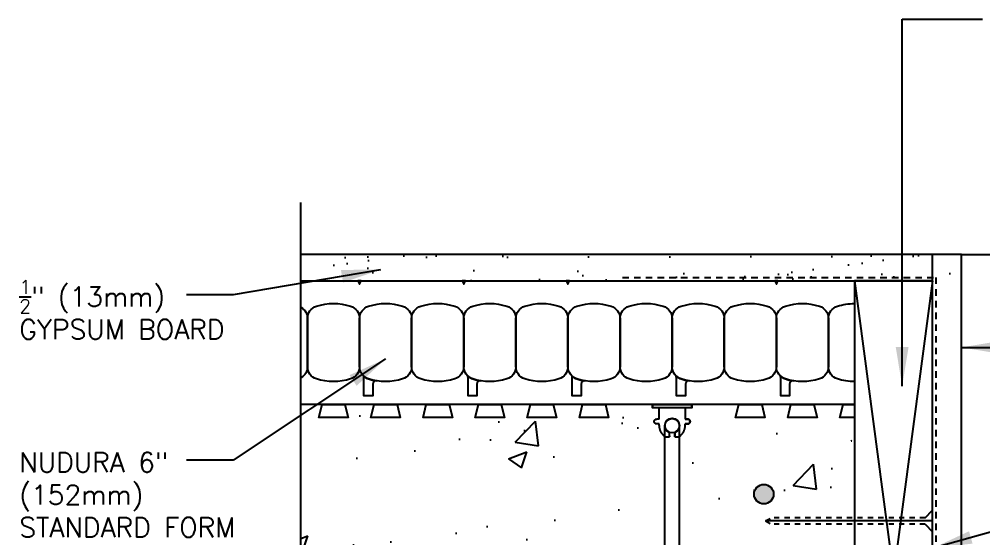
# Model space of a CAD drawing. Header units: inches. Extents: x 2883.8 to 2914.4, y 405.8 to 450.2.
# Drawn here: x 2884.03 to 2902.54, y 440.05 to 450.02 of the extents above; entities that cross this region are included whole.
import ezdxf

# ---------------------------------------------------------------- set-up
doc = ezdxf.new("R2010")
doc.units = ezdxf.units.IN
doc.header["$LTSCALE"] = 0.5
doc.header["$MEASUREMENT"] = 0
doc.linetypes.add('DASHED2', pattern=[0.375, 0.25, -0.125])
doc.linetypes.add('HIDDEN2', pattern=[0.1875, 0.125, -0.0625])
doc.layers.get('0').update_dxf_attribs({"linetype": 'CONTINUOUS'})
for name, color, linetype in [('HATCH', 12, 'CONTINUOUS'), ('LINE18', 9, 'CONTINUOUS'), ('line25', 2, 'CONTINUOUS'), ('LINE50', 5, 'CONTINUOUS'), ('LINE65', 3, 'CONTINUOUS'), ('LINE9', 9, 'CONTINUOUS'), ('TEXT', 4, 'CONTINUOUS')]:
    doc.layers.add(name, color=color, linetype=linetype)
doc.styles.add('DIM', font='romans.shx', dxfattribs={"width": 0.7})
doc.styles.get("Standard").update_dxf_attribs({"font": 'romans.shx'})
doc.dimstyles.new('ext_12', dxfattribs={"dimscale": 12, "dimtxt": 0.09375, "dimasz": 0.09375, "dimexe": 0.09375, "dimexo": 0.0625, "dimgap": 0.0625, "dimtad": 1, "dimdec": 1, "dimzin": 3, "dimdsep": 46, "dimlunit": 4, "dimtxsty": 'DIM', "dimcen": 0.09, "dimdle": 0.09375, "dimclrt": 4, "dimadec": 0, "dimazin": 0, "dimtfac": 1, "dimtdec": 1, "dimtmove": 2, "dimatfit": 3, "dimfxl": 0, "dimfrac": 2, "dimtolj": 1, "dimtzin": 0, "dimarcsym": 0})

# ---------------------------------------------------------------- blocks, each defined once
blk = doc.blocks.new('WEB_6_CENTRE_TOP')
for p, q in [((5.688, 0.141), (0, 0.141)), ((5.688, -0.141), (0, -0.141))]:
    blk.add_line(p, q)
for centre in [(0, 0), (5.688, 0)]:
    blk.add_circle(centre, 0.141)
blk = doc.blocks.new('Connector')
blk.add_point((0.271, 0))
at = {"layer": 'LINE9'}
for p, q in [((0, 0.375), (0, -0.375)), ((0.062, -0.375), (0.062, 0.375)), ((0.281, 0.25), (0.062, 0.25))]:
    blk.add_line(p, q, dxfattribs=at)
for points, weights in [([(0.007, 0.375), (0.004, 0.375), (0, 0.375)], [1, 0.972587069138, 0.950305488115]), ([(0.327, 0.343), (0.308, 0.343), (0.281, 0.317), (0.281, 0.297)], [1, 0.85355339, 0.85355339, 1]), ([(0.328, 0.343), (0.327, 0.343), (0.327, 0.343)], [1, 0.70710678, 1]), ([(0.375, 0.297), (0.375, 0.317), (0.348, 0.343), (0.329, 0.343)], [1, 0.85355339, 0.85355339, 1]), ([(0.406, 0.25), (0.546, 0.25), (0.619, 0.131)], [0.958404415409, 0.794674173519, 0.864651571113]), ([(0.619, 0.052), (0.612, 0.049), (0.604, 0.049)], [0.83615024178, 0.892081430621, 1]), ([(0.619, -0.131), (0.546, -0.25), (0.406, -0.25)], [0.864651574428, 0.794674169686, 0.958404415195]), ([(0.604, -0.049), (0.612, -0.049), (0.619, -0.052)], [1, 0.89208144177, 0.836150253337]), ([(0.281, -0.297), (0.281, -0.317), (0.308, -0.343), (0.327, -0.343)], [1, 0.85355339, 0.85355339, 1]), ([(0.327, -0.343), (0.281, -0.343), (0.281, -0.297)], [1, 0.70710678, 1]), ([(0.329, -0.343), (0.348, -0.343), (0.375, -0.317), (0.375, -0.297)], [1, 0.85355339, 0.85355339, 1]), ([(0.375, -0.297), (0.375, -0.343), (0.329, -0.343)], [1, 0.70710678, 1]), ([(0, -0.375), (0.004, -0.375), (0.007, -0.375)], [0.950305488115, 0.972587069138, 1])]:
    blk.add_rational_spline(points, weights, degree=2, dxfattribs=at)
for points, degree in [([(0, 0.375), (0.002, 0.375), (0.005, 0.375), (0.007, 0.375)], 3), ([(0.007, 0.375), (0.021, 0.375), (0.051, 0.375), (0.062, 0.375), (0.062, 0.375)], 3), ([(0.281, 0.25), (0.281, 0.297)], 1), ([(0.327, 0.343), (0.327, 0.343), (0.328, 0.343), (0.328, 0.343)], 3), ([(0.328, 0.343), (0.329, 0.343), (0.329, 0.343), (0.329, 0.343)], 3), ([(0.375, 0.25), (0.375, 0.297)], 1), ([(0.406, 0.25), (0.375, 0.25)], 1), ([(0.604, 0.049), (0.532, 0.049)], 1), ([(0.604, 0.049), (0.609, 0.049), (0.614, 0.05), (0.619, 0.052)], 3), ([(0.619, 0.131), (0.619, 0.052)], 1), ([(0.532, -0.049), (0.604, -0.049)], 1), ([(0.604, -0.049), (0.58, -0.049), (0.556, -0.049), (0.532, -0.049)], 3), ([(0.619, -0.052), (0.614, -0.05), (0.609, -0.049), (0.604, -0.049)], 3), ([(0.619, -0.052), (0.619, -0.131)], 1), ([(0.062, -0.25), (0.281, -0.25)], 1), ([(0.281, -0.297), (0.281, -0.25)], 1), ([(0.281, -0.25), (0.281, -0.297)], 1), ([(0.328, -0.343), (0.328, -0.343), (0.327, -0.343), (0.327, -0.343)], 3), ([(0.329, -0.343), (0.329, -0.343), (0.329, -0.343), (0.328, -0.343)], 3), ([(0.375, -0.25), (0.375, -0.297)], 1), ([(0.375, -0.297), (0.375, -0.25)], 1), ([(0.406, -0.25), (0.375, -0.25)], 1), ([(0.007, -0.375), (0.005, -0.375), (0.002, -0.375), (0, -0.375)], 3), ([(0.062, -0.375), (0.062, -0.375), (0.051, -0.375), (0.021, -0.375), (0.007, -0.375)], 3)]:
    blk.add_open_spline(points, degree=degree, dxfattribs=at)
for points, weights, knots in [([(0.062, 0.375), (0.062, 0.375), (0.046, 0.375), (0.03, 0.375), (0.007, 0.375)], [0.868718858569, 0.861102746415, 1, 0.861102734288, 0.868718859898], [0, 0, 0, 0.5, 0.5, 1, 1, 1]), ([(0.532, 0.049), (0.472, 0.203), (0.333, 0.113), (0.157, 0), (0.333, -0.113), (0.472, -0.203), (0.532, -0.049)], [0.899508922286, 0.599718215298, 1, 0.54226024, 1, 0.599718224335, 0.899508908749], [0, 0, 0, 0.318112, 0.318112, 0.681888, 0.681888, 1, 1, 1]), ([(0.007, -0.375), (0.03, -0.375), (0.046, -0.375), (0.062, -0.375), (0.062, -0.375)], [0.868718859319, 0.861102739573, 1, 0.861102742958, 0.868718858948], [0, 0, 0, 0.5, 0.5, 1, 1, 1])]:
    blk.add_rational_spline(points, weights, degree=2, knots=knots, dxfattribs=at)
for points in [[(0.406, 0.25), (0.406, 0.25), (0.406, 0.25), (0.406, 0.25), (0.406, 0.25), (0.406, 0.25), (0.406, 0.25)], [(0.406, 0.25), (0.406, 0.25), (0.406, 0.25), (0.406, 0.25), (0.406, 0.25), (0.406, 0.25), (0.406, 0.25)], [(0.406, 0.25), (0.406, 0.25), (0.406, 0.25), (0.406, 0.25), (0.406, 0.25), (0.406, 0.25), (0.406, 0.25)], [(0.406, 0.25), (0.406, 0.25), (0.406, 0.25), (0.406, 0.25), (0.406, 0.25), (0.406, 0.25), (0.406, 0.25)], [(0.406, 0.25), (0.406, 0.25), (0.406, 0.25), (0.406, 0.25), (0.406, 0.25), (0.406, 0.25), (0.406, 0.25)], [(0.406, 0.25), (0.406, 0.25), (0.406, 0.25), (0.406, 0.25), (0.406, 0.25), (0.406, 0.25), (0.406, 0.25)], [(0.406, 0.25), (0.406, 0.25), (0.406, 0.25), (0.406, 0.25), (0.406, 0.25), (0.406, 0.25), (0.406, 0.25)], [(0.406, 0.25), (0.406, 0.25), (0.406, 0.25), (0.406, 0.25), (0.406, 0.25), (0.406, 0.25), (0.406, 0.25)], [(0.406, 0.25), (0.406, 0.25), (0.406, 0.25), (0.406, 0.25), (0.406, 0.25), (0.406, 0.25), (0.406, 0.25)], [(0.406, 0.25), (0.406, 0.25), (0.406, 0.25), (0.406, 0.25), (0.406, 0.25), (0.406, 0.25), (0.406, 0.25)], [(0.406, 0.25), (0.406, 0.25), (0.406, 0.25), (0.406, 0.25), (0.406, 0.25), (0.406, 0.25), (0.406, 0.25)], [(0.406, 0.25), (0.406, 0.25), (0.406, 0.25), (0.406, 0.25), (0.406, 0.25), (0.406, 0.25), (0.406, 0.25)], [(0.406, 0.25), (0.406, 0.25), (0.406, 0.25), (0.406, 0.25), (0.406, 0.25), (0.406, 0.25), (0.406, 0.25)], [(0.406, 0.25), (0.406, 0.25), (0.406, 0.25), (0.406, 0.25), (0.406, 0.25), (0.406, 0.25), (0.406, 0.25)], [(0.406, 0.25), (0.406, 0.25), (0.406, 0.25), (0.406, 0.25), (0.406, 0.25), (0.406, 0.25), (0.406, 0.25)], [(0.406, 0.25), (0.406, 0.25), (0.406, 0.25), (0.406, 0.25), (0.406, 0.25), (0.406, 0.25), (0.406, 0.25)], [(0.406, 0.25), (0.406, 0.25), (0.406, 0.25), (0.406, 0.25), (0.406, 0.25), (0.406, 0.25), (0.406, 0.25)], [(0.406, 0.25), (0.406, 0.25), (0.406, 0.25), (0.406, 0.25), (0.406, 0.25), (0.406, 0.25), (0.406, 0.25)], [(0.406, 0.25), (0.406, 0.25), (0.406, 0.25), (0.406, 0.25), (0.406, 0.25), (0.406, 0.25), (0.406, 0.25)], [(0.406, 0.25), (0.406, 0.25), (0.406, 0.25), (0.406, 0.25), (0.406, 0.25), (0.406, 0.25), (0.406, 0.25)], [(0.406, 0.25), (0.406, 0.25), (0.406, 0.25), (0.406, 0.25), (0.406, 0.25), (0.406, 0.25), (0.406, 0.25)], [(0.406, 0.25), (0.406, 0.25), (0.406, 0.25), (0.406, 0.25), (0.406, 0.25), (0.406, 0.25), (0.406, 0.25)], [(0.406, 0.25), (0.406, 0.25), (0.406, 0.25), (0.406, 0.25), (0.406, 0.25), (0.406, 0.25), (0.406, 0.25)], [(0.406, 0.25), (0.406, 0.25), (0.406, 0.25), (0.406, 0.25), (0.406, 0.25), (0.406, 0.25), (0.406, 0.25)], [(0.532, 0.049), (0.532, 0.049), (0.532, 0.049), (0.532, 0.049), (0.532, 0.049), (0.532, 0.049), (0.532, 0.049)], [(0.532, 0.049), (0.532, 0.049), (0.532, 0.049), (0.532, 0.049), (0.532, 0.049), (0.532, 0.049), (0.532, 0.049)], [(0.532, 0.049), (0.532, 0.049), (0.532, 0.049), (0.532, 0.049), (0.532, 0.049), (0.532, 0.049), (0.532, 0.049)], [(0.532, 0.049), (0.532, 0.049), (0.532, 0.049), (0.532, 0.049), (0.532, 0.049), (0.532, 0.049), (0.532, 0.049)], [(0.532, 0.049), (0.532, 0.049), (0.532, 0.049), (0.532, 0.049), (0.532, 0.049), (0.532, 0.049), (0.532, 0.049)], [(0.532, 0.049), (0.532, 0.049), (0.532, 0.049), (0.532, 0.049), (0.532, 0.049), (0.532, 0.049), (0.532, 0.049)], [(0.532, 0.049), (0.532, 0.049), (0.532, 0.049), (0.532, 0.049), (0.532, 0.049), (0.532, 0.049), (0.532, 0.049)], [(0.532, 0.049), (0.532, 0.049), (0.532, 0.049), (0.532, 0.049), (0.532, 0.049), (0.532, 0.049), (0.532, 0.049)], [(0.532, 0.049), (0.532, 0.049), (0.532, 0.049), (0.532, 0.049), (0.532, 0.049), (0.532, 0.049), (0.532, 0.049)], [(0.532, 0.049), (0.532, 0.049), (0.532, 0.049), (0.532, 0.049), (0.532, 0.049), (0.532, 0.049), (0.532, 0.049)], [(0.604, 0.049), (0.604, 0.049), (0.604, 0.049), (0.604, 0.049), (0.604, 0.049), (0.604, 0.049), (0.604, 0.049)], [(0.604, 0.049), (0.604, 0.049), (0.604, 0.049), (0.604, 0.049), (0.604, 0.049), (0.604, 0.049), (0.604, 0.049)], [(0.604, 0.049), (0.604, 0.049), (0.604, 0.049), (0.604, 0.049), (0.604, 0.049), (0.604, 0.049), (0.604, 0.049)], [(0.604, 0.049), (0.604, 0.049), (0.604, 0.049), (0.604, 0.049), (0.604, 0.049), (0.604, 0.049), (0.604, 0.049)], [(0.619, 0.131), (0.619, 0.131), (0.619, 0.131), (0.619, 0.131), (0.619, 0.131), (0.619, 0.131), (0.619, 0.131)], [(0.619, 0.131), (0.619, 0.131), (0.619, 0.131), (0.619, 0.131), (0.619, 0.131), (0.619, 0.131), (0.619, 0.131)], [(0.619, 0.131), (0.619, 0.131), (0.619, 0.131), (0.619, 0.131), (0.619, 0.131), (0.619, 0.131), (0.619, 0.131)], [(0.619, 0.131), (0.619, 0.131), (0.619, 0.131), (0.619, 0.131), (0.619, 0.131), (0.619, 0.131), (0.619, 0.131)], [(0.532, -0.049), (0.532, -0.049), (0.532, -0.049), (0.532, -0.049), (0.532, -0.049), (0.532, -0.049), (0.532, -0.049)], [(0.532, -0.049), (0.532, -0.049), (0.532, -0.049), (0.532, -0.049), (0.532, -0.049), (0.532, -0.049), (0.532, -0.049)], [(0.532, -0.049), (0.532, -0.049), (0.532, -0.049), (0.532, -0.049), (0.532, -0.049), (0.532, -0.049), (0.532, -0.049)], [(0.532, -0.049), (0.532, -0.049), (0.532, -0.049), (0.532, -0.049), (0.532, -0.049), (0.532, -0.049), (0.532, -0.049)], [(0.604, -0.049), (0.604, -0.049), (0.604, -0.049), (0.604, -0.049), (0.604, -0.049), (0.604, -0.049), (0.604, -0.049)], [(0.604, -0.049), (0.604, -0.049), (0.604, -0.049), (0.604, -0.049), (0.604, -0.049), (0.604, -0.049), (0.604, -0.049)], [(0.604, -0.049), (0.604, -0.049), (0.604, -0.049), (0.604, -0.049), (0.604, -0.049), (0.604, -0.049), (0.604, -0.049)], [(0.604, -0.049), (0.604, -0.049), (0.604, -0.049), (0.604, -0.049), (0.604, -0.049), (0.604, -0.049), (0.604, -0.049)], [(0.604, -0.049), (0.604, -0.049), (0.604, -0.049), (0.604, -0.049), (0.604, -0.049), (0.604, -0.049), (0.604, -0.049)], [(0.604, -0.049), (0.604, -0.049), (0.604, -0.049), (0.604, -0.049), (0.604, -0.049), (0.604, -0.049), (0.604, -0.049)], [(0.604, -0.049), (0.604, -0.049), (0.604, -0.049), (0.604, -0.049), (0.604, -0.049), (0.604, -0.049), (0.604, -0.049)], [(0.604, -0.049), (0.604, -0.049), (0.604, -0.049), (0.604, -0.049), (0.604, -0.049), (0.604, -0.049), (0.604, -0.049)], [(0.619, -0.131), (0.619, -0.131), (0.619, -0.131), (0.619, -0.131), (0.619, -0.131), (0.619, -0.131), (0.619, -0.131)], [(0.619, -0.131), (0.619, -0.131), (0.619, -0.131), (0.619, -0.131), (0.619, -0.131), (0.619, -0.131), (0.619, -0.131)], [(0.619, -0.131), (0.619, -0.131), (0.619, -0.131), (0.619, -0.131), (0.619, -0.131), (0.619, -0.131), (0.619, -0.131)], [(0.619, -0.131), (0.619, -0.131), (0.619, -0.131), (0.619, -0.131), (0.619, -0.131), (0.619, -0.131), (0.619, -0.131)], [(0.406, -0.25), (0.406, -0.25), (0.406, -0.25), (0.406, -0.25), (0.406, -0.25), (0.406, -0.25), (0.406, -0.25)], [(0.406, -0.25), (0.406, -0.25), (0.406, -0.25), (0.406, -0.25), (0.406, -0.25), (0.406, -0.25), (0.406, -0.25)], [(0.406, -0.25), (0.406, -0.25), (0.406, -0.25), (0.406, -0.25), (0.406, -0.25), (0.406, -0.25), (0.406, -0.25)], [(0.406, -0.25), (0.406, -0.25), (0.406, -0.25), (0.406, -0.25), (0.406, -0.25), (0.406, -0.25), (0.406, -0.25)], [(0.406, -0.25), (0.406, -0.25), (0.406, -0.25), (0.406, -0.25), (0.406, -0.25), (0.406, -0.25), (0.406, -0.25)], [(0.406, -0.25), (0.406, -0.25), (0.406, -0.25), (0.406, -0.25), (0.406, -0.25), (0.406, -0.25), (0.406, -0.25)], [(0.406, -0.25), (0.406, -0.25), (0.406, -0.25), (0.406, -0.25), (0.406, -0.25), (0.406, -0.25), (0.406, -0.25)], [(0.406, -0.25), (0.406, -0.25), (0.406, -0.25), (0.406, -0.25), (0.406, -0.25), (0.406, -0.25), (0.406, -0.25)], [(0.406, -0.25), (0.406, -0.25), (0.406, -0.25), (0.406, -0.25), (0.406, -0.25), (0.406, -0.25), (0.406, -0.25)], [(0.406, -0.25), (0.406, -0.25), (0.406, -0.25), (0.406, -0.25), (0.406, -0.25), (0.406, -0.25), (0.406, -0.25)], [(0.406, -0.25), (0.406, -0.25), (0.406, -0.25), (0.406, -0.25), (0.406, -0.25), (0.406, -0.25), (0.406, -0.25)]]:
    blk.add_open_spline(points, degree=3, knots=[0, 0, 0, 0, 1, 1, 1, 1, 1, 1, 1], dxfattribs=at)

msp = doc.modelspace()

# ---------------------------------------------------------------- hatches: boundary and pattern name
at = {"layer": 'HATCH'}
h = msp.add_hatch(dxfattribs=at)
h.set_pattern_fill('AR-SAND', color=256, scale=0.5, style=0)
h.set_pattern_definition([(37.5, (-2.1272, -14.42985), (-0.03149668, 0.96341188), [0, -0.76, 0, -0.85, 0, -0.8125]), (7.5, (-2.1272, -14.4298), (0.88488835, 1.41107303), [0, -0.41, 0, -0.685, 0, -0.2625]), (327.5, (-2.7422, -14.42985), (1.55707093, 0.00282953), [0, -0.25, 0, -0.9, 0, -1.175]), (317.5, (-2.7422, -14.4298), (1.5030633, 0.4388378), [0, -0.125, 0, -0.59, 0, -0.675])])
h.paths.add_polyline_path([(2891.3512501, 445.5065058), (2891.3512501, 445.0065058), (2900.562364, 445.0065058), (2902.0673073, 445.0065058), (2902.0673073, 445.5065058)])
h.paths.add_polyline_path([(2889.4373201, 445.5065058), (2889.4373201, 445.0065058), (2891.3512501, 445.0065058), (2891.3512501, 445.5065058)])
h = msp.add_hatch(dxfattribs=at)
h.set_pattern_fill('AR-CONC', color=256, scale=0.5)
h.set_pattern_definition([(50, (0, 0), (3.586301, -0.3137607), [0.375, -4.125]), (355, (0, 0), (-0.6937567, 3.7609607), [0.3, -3.3]), (100.45144, (0.299, -0.026), (2.8925442, 3.4472), [0.318701, -3.5057106]), (46.1842, (0, 1), (5.3362067, -0.8275964), [0.5625, -6.1875]), (96.63564, (0.4447, 0.931), (4.67331, 4.870593), [0.478052, -5.258569]), (351.18416, (0, 1), (4.67331, 4.870593), [0.45, -4.95]), (21, (0.5, 0.75), (2.9845353, -2.0130945), [0.375, -4.125]), (326, (0.5, 0.75), (1.2165767, 3.62575), [0.3, -3.3]), (71.45144, (0.7487, 0.5822), (4.201112, 1.6126558), [0.318701, -3.5057106]), (37.5, (0, 0), (0.0607993, 1.66446927), [0, -3.26, 0, -3.35, 0, -3.3125]), (7.5, (0, 0), (1.3153477, 1.9720586), [0, -1.91, 0, -3.185, 0, -1.2625]), (327.5, (-1.115, 0), (2.6691122, -0.11277436), [0, -1.25, 0, -3.9, 0, -5.175]), (317.5, (-1.615, 0), (2.9159308, 0.500525), [0, -1.625, 0, -2.59, 0, -3.675])])
h.paths.add_polyline_path([(2889.4373201, 442.6315058), (2889.84353, 442.6315058), (2889.781198, 442.3815058), (2890.34353, 442.3815058), (2890.281198, 442.6315058), (2890.84353, 442.6315058), (2890.781198, 442.3815058), (2891.34353, 442.3815058), (2891.281198, 442.6315058), (2891.84353, 442.6315058), (2891.781198, 442.3815058), (2892.34353, 442.3815058), (2892.281198, 442.6315058), (2892.84353, 442.6315058), (2892.781198, 442.3815058), (2893.34353, 442.3815058), (2893.281198, 442.6315058), (2893.84353, 442.6315058), (2893.781198, 442.3815058), (2894.34353, 442.3815058), (2894.281198, 442.6315058), (2894.84353, 442.6315058), (2894.781198, 442.3815058), (2895.34353, 442.3815058), (2895.281198, 442.6315058), (2896.1873648, 442.6315058), (2896.1873648, 442.569088), (2896.3123645, 442.569088), (2896.3123645, 442.3502884), (2896.2648646, 442.3502884), (2896.2326387, 442.3371135), (2896.2188725, 442.3051357), (2896.2323378, 442.2700117), (2896.2656185, 442.2565386), (2896.3123645, 442.2565386), (2896.3169559, 442.1778962), (2896.3441243, 442.1036413), (2896.3779774, 442.0567653), (2896.4216943, 442.0189204), (2896.4216943, 436.7441616), (2896.3708201, 436.6981502), (2896.334366, 436.640044), (2896.315123, 436.5745283), (2896.3123645, 436.5065433), (2896.2648646, 436.5065433), (2896.232027, 436.4927565), (2896.2188647, 436.4596684), (2896.2323378, 436.4262666), (2896.2648646, 436.4127935), (2896.3123645, 436.4127935), (2896.3123645, 436.193994), (2896.1873648, 436.193994), (2896.1873648, 436.1315435), (2895.281198, 436.1315058), (2895.34353, 436.3815058), (2894.781198, 436.3815058), (2894.84353, 436.1315058), (2894.281198, 436.1315058), (2894.34353, 436.3815058), (2893.781198, 436.3815058), (2893.84353, 436.1315058), (2893.281198, 436.1315058), (2893.34353, 436.3815058), (2892.781198, 436.3815058), (2892.84353, 436.1315058), (2892.281198, 436.1315058), (2892.34353, 436.3815058), (2891.781198, 436.3815058), (2891.84353, 436.1315058), (2891.281198, 436.1315058), (2891.34353, 436.3815058), (2890.781198, 436.3815058), (2890.84353, 436.1315058), (2890.281198, 436.1315058), (2890.34353, 436.3815058), (2889.781198, 436.3815058), (2889.84353, 436.1315058), (2889.4373201, 436.1315435), (2889.4373201, 437.8817097), (2888.4373201, 438.8817097), (2890.4373201, 438.8817097), (2889.4373201, 439.8817097)])
h.paths.add_polyline_path([(2896.9373633, 436.1315435), (2897.84353, 436.1315058), (2897.781198, 436.3815058), (2898.34353, 436.3815058), (2898.281198, 436.1315058), (2898.84353, 436.1315058), (2898.781198, 436.3815058), (2899.34353, 436.3815058), (2899.281198, 436.1315058), (2899.84353, 436.1315058), (2899.781198, 436.3815058), (2900.0103285, 436.3815058), (2900.0103285, 442.3815058), (2899.781198, 442.3815058), (2899.84353, 442.6315058), (2899.281198, 442.6315058), (2899.34353, 442.3815058), (2898.781198, 442.3815058), (2898.84353, 442.6315058), (2898.281198, 442.6315058), (2898.34353, 442.3815058), (2897.781198, 442.3815058), (2897.84353, 442.6315058), (2896.9373633, 442.6315384), (2896.9373632, 442.569088), (2896.8123635, 442.569088), (2896.8123635, 442.3502884), (2896.8606355, 442.3502819), (2896.8935818, 442.3355785), (2896.9058555, 442.3016913), (2896.8923903, 442.2700117), (2896.8598634, 442.2565386), (2896.8123635, 442.2565386), (2896.8096011, 442.1885271), (2896.7903399, 442.1229888), (2896.7538559, 442.0648697), (2896.7029443, 442.0188595), (2896.7029443, 436.7442224), (2896.7538559, 436.6982123), (2896.7903399, 436.6400931), (2896.8096011, 436.5745548), (2896.8123635, 436.5065433), (2896.8606357, 436.5065368), (2896.8935819, 436.4918333), (2896.9058555, 436.4579462), (2896.8923636, 436.42624), (2896.8606354, 436.4128), (2896.8123635, 436.4127935), (2896.8123635, 436.193994), (2896.9373632, 436.193994)])
at = {"layer": 'LINE65'}
msp.add_hatch(color=256, dxfattribs=at).paths.add_polyline_path([(2898.5103285, 440.9102421, 1), (2898.1353285, 440.9102421, 1)])

# ---------------------------------------------------------------- linework, layer by layer
at = {"layer": 'HATCH', "color": 6, "linetype": 'DASHED2'}
for p, q in [((2895.6063265, 445.0690058), (2901.624864, 445.0690058)), ((2901.624864, 445.0690058), (2901.624864, 437.2008036))]:
    msp.add_line(p, q, dxfattribs=at)
at = {"layer": 'HATCH'}
for p, q in [((2900.062364, 445.0065058), (2901.562364, 433.7565058)), ((2901.562364, 445.0065058), (2900.062364, 433.7565058)), ((2894.9193642, 442.38271), (2894.9193642, 442.38271)), ((2894.9219023, 442.3800345), (2894.9219023, 442.3800345)), ((2901.562364, 440.3954585), (2898.3558104, 440.3954585))]:
    msp.add_line(p, q, dxfattribs=at)
at = {"layer": 'LINE18'}
for p, q in [((2901.562364, 445.0065058), (2901.562364, 445.5069136)), ((2901.4186459, 440.4579585), (2901.562364, 440.6016766)), ((2901.4186459, 440.3329585), (2901.562364, 440.1892403))]:
    msp.add_line(p, q, dxfattribs=at)
at = {"layer": 'LINE18', "linetype": 'HIDDEN2'}
for p, q in [((2898.3558104, 440.3954585), (2898.4753191, 440.4579585)), ((2898.3558104, 440.3954585), (2898.4753191, 440.3329585)), ((2901.4186459, 440.4579585), (2898.4753191, 440.4579585)), ((2901.4186459, 440.3329585), (2898.4753191, 440.3329585))]:
    msp.add_line(p, q, dxfattribs=at)
at = {"layer": 'LINE18', "flags": 128}
msp.add_lwpolyline([(2902.1134249, 437.0065058), (2902.1134249, 445.5069136), (2889.4373201, 445.5069136)], dxfattribs=at)
at = {"layer": 'line25', "color": 12}
msp.add_line((2902.1134249, 445.5069136), (2907.0403743, 445.5069136), dxfattribs=at)
at = {"layer": 'line25'}
msp.add_line((2900.062364, 442.6315058), (2889.4373201, 442.6315058), dxfattribs=at)
for points in [[(2900.062364, 433.7565058), (2901.562364, 433.7565058), (2901.562364, 445.0065058), (2900.062364, 445.0065058)], [(2890.281198, 442.6315058), (2890.34353, 442.3815058), (2889.781198, 442.3815058), (2889.84353, 442.6315058)], [(2891.281198, 442.6315058), (2891.34353, 442.3815058), (2890.781198, 442.3815058), (2890.84353, 442.6315058)], [(2892.281198, 442.6315058), (2892.34353, 442.3815058), (2891.781198, 442.3815058), (2891.84353, 442.6315058)], [(2893.281198, 442.6315058), (2893.34353, 442.3815058), (2892.781198, 442.3815058), (2892.84353, 442.6315058)], [(2894.281198, 442.6315058), (2894.34353, 442.3815058), (2893.781198, 442.3815058), (2893.84353, 442.6315058)], [(2895.281198, 442.6315058), (2895.34353, 442.3815058), (2894.781198, 442.3815058), (2894.84353, 442.6315058)], [(2898.281198, 442.6315058), (2898.34353, 442.3815058), (2897.781198, 442.3815058), (2897.84353, 442.6315058)], [(2899.281198, 442.6315058), (2899.34353, 442.3815058), (2898.781198, 442.3815058), (2898.84353, 442.6315058)], [(2900.062364, 442.6315058), (2900.062364, 442.3815058), (2899.781198, 442.3815058), (2899.84353, 442.6315058)]]:
    msp.add_lwpolyline(points, close=True, dxfattribs=at)
at = {"layer": 'LINE50'}
for p in [(2889.4373201, 445.0065058), (2901.562364, 442.6315058)]:
    msp.add_line(p, (2901.562364, 445.0065058), dxfattribs=at)
at = {"layer": 'LINE65'}
msp.add_circle((2898.3228285, 440.9102421), 0.1875, dxfattribs=at)
at = {"layer": 'LINE9'}
msp.add_line((2889.4373201, 439.8817097), (2889.4373201, 446.5069136), dxfattribs=at)
for points in [[(2890.531114, 445.0065058), (2890.562364, 444.942021), (2890.593614, 445.0065058)], [(2892.531114, 445.0065058), (2892.562364, 444.942021), (2892.593614, 445.0065058)], [(2894.531114, 445.0065058), (2894.562364, 444.942021), (2894.593614, 445.0065058)], [(2898.531114, 445.0065058), (2898.562364, 444.942021), (2898.593614, 445.0065058)]]:
    msp.add_lwpolyline(points, close=True, dxfattribs=at)
for points in [[(2889.4373201, 444.4961199, -0.2680035884), (2889.562364, 444.2795881), (2889.562364, 443.3584235, -0.2680035884), (2889.4373201, 443.1418918, -0.2680035884)], [(2900.062364, 443.0690058, -0.0783514242), (2899.7354409, 443.1205521, -0.3253046293), (2899.562364, 443.3584235), (2899.562364, 444.2795881, -0.3253046293), (2899.7354409, 444.5174596, -0.0783514242), (2900.062364, 444.5690058, -0.0783514242)]]:
    msp.add_lwpolyline(points, format="xyb", dxfattribs=at)
for points in [[(2890.3892871, 443.1205521, -0.1576707808), (2889.7354409, 443.1205521, -0.3253046293), (2889.562364, 443.3584235), (2889.562364, 444.2795881, -0.3253046293), (2889.7354409, 444.5174596, -0.1576707808), (2890.3892871, 444.5174596, -0.3253046293), (2890.562364, 444.2795881), (2890.562364, 443.3584235, -0.3253046293)], [(2891.3892871, 443.1205521, -0.1576707808), (2890.7354409, 443.1205521, -0.3253046293), (2890.562364, 443.3584235), (2890.562364, 444.2795881, -0.3253046293), (2890.7354409, 444.5174596, -0.1576707808), (2891.3892871, 444.5174596, -0.3253046293), (2891.562364, 444.2795881), (2891.562364, 443.3584235, -0.3253046293)], [(2892.3892871, 443.1205521, -0.1576707808), (2891.7354409, 443.1205521, -0.3253046293), (2891.562364, 443.3584235), (2891.562364, 444.2795881, -0.3253046293), (2891.7354409, 444.5174596, -0.1576707808), (2892.3892871, 444.5174596, -0.3253046293), (2892.562364, 444.2795881), (2892.562364, 443.3584235, -0.3253046293)], [(2893.3892871, 443.1205521, -0.1576707808), (2892.7354409, 443.1205521, -0.3253046293), (2892.562364, 443.3584235), (2892.562364, 444.2795881, -0.3253046293), (2892.7354409, 444.5174596, -0.1576707808), (2893.3892871, 444.5174596, -0.3253046293), (2893.562364, 444.2795881), (2893.562364, 443.3584235, -0.3253046293)], [(2894.3892871, 443.1205521, -0.1576707808), (2893.7354409, 443.1205521, -0.3253046293), (2893.562364, 443.3584235), (2893.562364, 444.2795881, -0.3253046293), (2893.7354409, 444.5174596, -0.1576707808), (2894.3892871, 444.5174596, -0.3253046293), (2894.562364, 444.2795881), (2894.562364, 443.3584235, -0.3253046293)], [(2895.3892871, 443.1205521, -0.1576707808), (2894.7354409, 443.1205521, -0.3253046293), (2894.562364, 443.3584235), (2894.562364, 444.2795881, -0.3253046293), (2894.7354409, 444.5174596, -0.1576707808), (2895.3892871, 444.5174596, -0.3253046293), (2895.562364, 444.2795881), (2895.562364, 443.3584235, -0.3253046293)], [(2896.3892871, 443.1205521, -0.1576707808), (2895.7354409, 443.1205521, -0.3253046293), (2895.562364, 443.3584235), (2895.562364, 444.2795881, -0.3253046293), (2895.7354409, 444.5174596, -0.1576707808), (2896.3892871, 444.5174596, -0.3253046293), (2896.562364, 444.2795881), (2896.562364, 443.3584235, -0.3253046293)], [(2897.3892871, 443.1205521, -0.1576707808), (2896.7354409, 443.1205521, -0.3253046293), (2896.562364, 443.3584235), (2896.562364, 444.2795881, -0.3253046293), (2896.7354409, 444.5174596, -0.1576707808), (2897.3892871, 444.5174596, -0.3253046293), (2897.562364, 444.2795881), (2897.562364, 443.3584235, -0.3253046293)], [(2898.3892871, 443.1205521, -0.1576707808), (2897.7354409, 443.1205521, -0.3253046293), (2897.562364, 443.3584235), (2897.562364, 444.2795881, -0.3253046293), (2897.7354409, 444.5174596, -0.1576707808), (2898.3892871, 444.5174596, -0.3253046293), (2898.562364, 444.2795881), (2898.562364, 443.3584235, -0.3253046293)], [(2899.3892871, 443.1205521, -0.1576707808), (2898.7354409, 443.1205521, -0.3253046293), (2898.562364, 443.3584235), (2898.562364, 444.2795881, -0.3253046293), (2898.7354409, 444.5174596, -0.1576707808), (2899.3892871, 444.5174596, -0.3253046293), (2899.562364, 444.2795881), (2899.562364, 443.3584235, -0.3253046293)], [(2890.7354409, 443.1205521, 0.0372666955), (2890.8891363, 443.0832223, 0.463035607), (2890.8164465, 443.0215585), (2890.8164465, 442.7999602), (2890.6456148, 442.7999602), (2890.6456148, 443.1460535, 0.189002358), (2890.6289646, 443.1885275, 0.1284073578)], [(2892.7354409, 443.1205521, 0.0372666955), (2892.8891363, 443.0832223, 0.463035607), (2892.8164465, 443.0215585), (2892.8164465, 442.7999602), (2892.6456148, 442.7999602), (2892.6456148, 443.1460535, 0.189002358), (2892.6289646, 443.1885275, 0.1284073578)], [(2894.7354409, 443.1205521, 0.0372666955), (2894.8891363, 443.0832223, 0.463035607), (2894.8164465, 443.0215585), (2894.8164465, 442.7999602), (2894.6456148, 442.7999602), (2894.6456148, 443.1460535, 0.189002358), (2894.6289646, 443.1885275, 0.1284073578)], [(2896.7354409, 443.1205521, 0.0372666955), (2896.8891363, 443.0832223, 0.463035607), (2896.8164465, 443.0215585), (2896.8164465, 442.7999602), (2896.6456148, 442.7999602), (2896.6456148, 443.1460535, 0.189002358), (2896.6289646, 443.1885275, 0.1284073578)], [(2898.7354409, 443.1205521, 0.0372666955), (2898.8891363, 443.0832223, 0.463035607), (2898.8164465, 443.0215585), (2898.8164465, 442.7999602), (2898.6456148, 442.7999602), (2898.6456148, 443.1460535, 0.189002358), (2898.6289646, 443.1885275, 0.1284073578)]]:
    msp.add_lwpolyline(points, format="xyb", close=True, dxfattribs=at)

# ---------------------------------------------------------------- block references
at = {"xscale": -1, "rotation": 90}
msp.add_blockref('Connector', (2896.562364, 442.6315058), dxfattribs=at)
at = {"layer": 'LINE9', "rotation": 270}
msp.add_blockref('WEB_6_CENTRE_TOP', (2896.5623193, 442.225541), dxfattribs=at)

# ---------------------------------------------------------------- texts
at = {"layer": 'TEXT', "char_height": 0.375, "attachment_point": 4}
for s, insert, width in [('\\A1;{\\H0.7x;\\S1/2;}" (13mm) GYPSUM BOARD', (2884.0310701, 444.4495835), 4.766563968), ('\\A1;NUDURA 6" (152mm) STANDARD FORM UNIT', (2884.0310701, 440.5844757), 5.499418326)]:
    msp.add_mtext(s, dxfattribs=dict(at, insert=insert, width=width))

# ---------------------------------------------------------------- leaders
at = {"layer": 'TEXT'}
for points in [[(2900.9773601, 442.9839855), (2900.9773601, 450.0237945), (2902.5166854, 450.0237945)], [(2890.9643224, 445.2176455), (2888.1345568, 444.7382813), (2887.2379947, 444.7382813)], [(2902.1134249, 443.7265084), (2907.298914, 443.7265084), (2908.1422984, 443.7265084)], [(2891.062364, 443.5065058), (2888.1342356, 441.5629714), (2887.2376734, 441.5629714)], [(2901.5728285, 439.8764462), (2907.4386906, 441.5236605), (2908.2178258, 441.5236605)]]:
    msp.add_leader(points, dimstyle='ext_12', override={"dimasz": 0.0625, "dimgap": 0.0625, "dimtad": 0}, dxfattribs=at)

doc.saveas('drawing.dxf')
